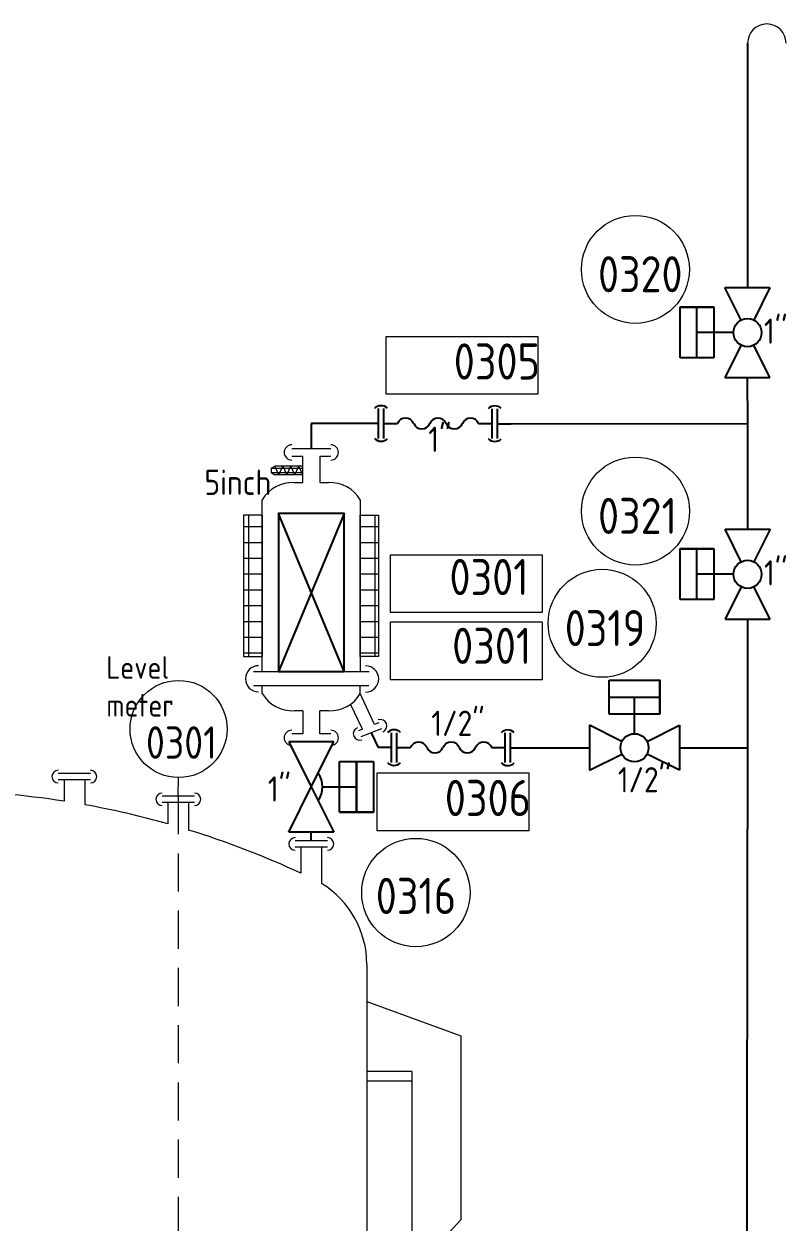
# Model space of a CAD drawing. Header units: millimetres. Extents: x -68339142 to 208, y -167 to 82456658.
# Drawn here: x -68327993.9 to -68327740.2, y 82448526.5 to 82448925.2 of the extents above; entities that cross this region are included whole.
import ezdxf

# ---------------------------------------------------------------- set-up
doc = ezdxf.new("R2010")
doc.units = ezdxf.units.MM
doc.header["$MEASUREMENT"] = 0
doc.linetypes.add('HIDDEN', pattern=[9.525, 6.35, -3.175])
doc.layers.add('Langurage', color=7, linetype='Continuous', lineweight=0)
doc.layers.add('图层20排放管路DR', color=1, linetype='Continuous', lineweight=15)
for name, color, linetype in [('WFI', 100, 'Continuous'), ('压缩空气', 130, 'Continuous'), ('排管', 10, 'Continuous')]:
    doc.layers.add(name, color=color, linetype=linetype)
doc.styles.get("Standard").update_dxf_attribs({"font": 'gbenor.shx', "bigfont": 'gbcbig.shx'})

# ---------------------------------------------------------------- blocks, each defined once
blk = doc.blocks.new('*U198')
at = {"color": 0}
for p, q in [((5.62, 11.25), (-5.63, 11.25)), ((-5.63, 11.25), (0, 0)), ((0, 0), (5.62, 11.25)), ((7.03, -6.33), (7.03, 6.33)), ((7.03, 6.33), (15.47, 6.33)), ((11.25, -6.33), (11.25, 6.33)), ((11.25, 6.33), (11.25, -6.33)), ((15.47, 6.33), (15.47, -6.33)), ((-5.63, -11.25), (0, 0)), ((0, 0), (5.62, -11.25)), ((2.81, 0), (11.25, 0)), ((5.62, -11.25), (-5.63, -11.25))]:
    blk.add_line(p, q, dxfattribs=at)
blk.add_lwpolyline([(7.03, -6.33), (7.03, -6.33), (15.47, -6.33), (15.47, -6.33)], close=True, dxfattribs=at)
at = {"color": 1, "linetype": 'ByBlock', "lineweight": 9}
blk.add_circle((26.06, -26.32), 13.5, dxfattribs=at)
at = {"color": 0}
blk.add_arc((-2.81, 0), 5.62, 323.1301, 36.8699, dxfattribs=at)
at = {"color": 1, "linetype": 'ByBlock', "lineweight": 9}
for tag, p, height in [('尺寸', (-10.83, -3.69), 6.3), ('YQJ_NO', (16.07, -31.66), 9)]:
    blk.add_attdef(tag, p, '', height=height, dxfattribs=at)
for tag, p, height, flags in [('YQJ_ITEMID', (12.3, -9.27), 5, 1), ('YQJ_CLASS_NAME', (12.34, -15.05), 5, 1), ('YQJ_CODE', (18.35, -23.65), 9, 2), ('品牌', (13.52, -20.57), 5, 1), ('供电电源', (13.41, -26.42), 5, 1), ('控制方式', (13.73, -33.14), 5, 1), ('输出信号类型1', (14.15, -39.41), 5, 1), ('输出信号类型2', (13.98, -46.43), 5, 1)]:
    blk.add_attdef(tag, p, '', height=height, dxfattribs=dict(at, flags=flags))
blk = doc.blocks.new('*U257')
at = {"color": 7, "lineweight": 9}
for p, q in [((-4.75, -0.09), (4.96, -0.09)), ((-4.75, -2.04), (-2.04, -2.04)), ((-2.04, -8.59), (-2.04, -2.04)), ((2.25, -2.04), (2.25, -8.59)), ((2.25, -2.04), (4.96, -2.04)), ((-9.88, -5.01), (-9.01, -4.47)), ((-9.88, -5.01), (-9.88, -6.1)), ((-9.88, -5.01), (-2.04, -5.01)), ((-2.04, -4.47), (-9.01, -4.47)), ((-8.01, -6.65), (-9.01, -4.47)), ((-8.01, -6.65), (-7.02, -4.47)), ((-7.02, -4.47), (-6.02, -6.65)), ((-6.02, -6.65), (-5.02, -4.47)), ((-4.03, -6.65), (-5.02, -4.47)), ((-4.03, -6.65), (-3.03, -4.47)), ((-2.04, -6.65), (-3.03, -4.47)), ((-9.88, -6.1), (-9.01, -6.65)), ((-9.88, -6.1), (-2.04, -6.1)), ((-2.04, -6.65), (-9.01, -6.65)), ((-4.18, -8.59), (-2.04, -8.59)), ((2.25, -8.59), (4.39, -8.59)), ((-12.11, -55.66), (-12.11, -12.88)), ((12.32, -12.88), (12.32, -55.66)), ((-14.26, -55.66), (14.49, -55.66)), ((14.48, -59.22), (-14.26, -59.22)), ((-12.11, -61.11), (-12.11, -59.22)), ((12.32, -61.11), (12.32, -59.22)), ((15.85, -68.85), (12.32, -61.11)), ((-2.04, -65.4), (-4.18, -65.4)), ((-2.04, -65.4), (-2.04, -71.18)), ((2.25, -71.18), (2.25, -65.4)), ((4.39, -65.4), (2.25, -65.4)), ((12.89, -69.99), (9.9, -63.77)), ((16.97, -68.42), (15.85, -68.85)), ((-2.04, -71.18), (-4.76, -71.18)), ((4.96, -71.18), (2.25, -71.18)), ((12.89, -69.99), (11.86, -70.39)), ((17.57, -69.92), (12.46, -71.89)), ((4.96, -73.12), (-4.76, -73.12))]:
    blk.add_line(p, q, dxfattribs=at)
at = {"color": 1, "linetype": 'ByBlock', "lineweight": 9}
blk.add_lwpolyline([(57.65, -40.95), (19.85, -40.95), (19.85, -26.55), (57.65, -26.55)], close=True, dxfattribs=at)
at = {"color": 7, "lineweight": 9}
for centre, radius, start, end in [((-4.75, -1.06), 1.9, 90, 270), ((4.96, -1.06), 1.9, 270, 90), ((-4.6, -17.3), 8.72, 87.2625, 149.525), ((4.81, -17.3), 8.72, 30.4752, 92.7375), ((-13.03, -57.45), 3.26, 90, 270), ((13.64, -57.49), 3.26, 270, 90), ((-4.58, -56.69), 8.72, 210.475, 272.7375), ((4.81, -56.69), 8.72, 267.2625, 329.525), ((17.35, -69.17), 1.59, 291.0569, 111.0569), ((-4.76, -72.15), 1.9, 90, 270), ((4.96, -72.15), 1.9, 270, 90), ((12.17, -71.14), 1.59, 111.0569, 291.0569)]:
    blk.add_arc(centre, radius, start, end, dxfattribs=at)
at = {"color": 1, "linetype": 'ByBlock', "lineweight": 9}
for tag, p, height in [('尺寸', (-26.51, -11.66), 6.3), ('YQJ_NO', (34.54, -36.6), 9)]:
    blk.add_attdef(tag, p, '', height=height, dxfattribs=at)
for tag, p, height, flags in [('YQJ_ITEMID', (12.39, -14.6), 5, 1), ('YQJ_CLASS_NAME', (12.85, -20.08), 5, 1), ('YQJ_CODE', (20.9, -36.63), 9, 2)]:
    blk.add_attdef(tag, p, '', height=height, dxfattribs=dict(at, flags=flags))
blk = doc.blocks.new('*U97')
at = {"color": 7, "lineweight": 9}
for p, q in [((0, 17.6), (-4.65, 17.6)), ((-4.65, 17.6), (-4.65, -17.6)), ((-3.37, -17.6), (-3.37, 17.6)), ((0, 17.6), (0, -17.6)), ((24.35, 17.6), (29, 17.6)), ((24.35, 17.6), (24.35, -17.6)), ((28.12, -17.6), (28.12, 17.6)), ((29, 17.6), (29, -17.6)), ((-4.65, 14.74), (0, 14.74)), ((24.35, 14.74), (29, 14.74)), ((-4.65, 10.8), (0, 10.8)), ((24.35, 10.8), (29, 10.8)), ((-4.65, 6.86), (0, 6.86)), ((24.35, 6.86), (29, 6.86)), ((-4.65, 2.93), (0, 2.93)), ((24.35, 2.93), (29, 2.93)), ((-4.65, -1.01), (0, -1.01)), ((24.35, -1.01), (29, -1.01)), ((-4.65, -4.94), (0, -4.94)), ((24.35, -4.94), (29, -4.94)), ((-4.65, -8.88), (0, -8.88)), ((24.35, -8.88), (29, -8.88)), ((-4.65, -12.82), (0, -12.82)), ((24.35, -12.82), (29, -12.82)), ((-4.65, -16.75), (0, -16.75)), ((-4.65, -17.6), (0, -17.6)), ((24.35, -16.75), (29, -16.75)), ((29, -17.6), (24.35, -17.6))]:
    blk.add_line(p, q, dxfattribs=at)
at = {"color": 1, "linetype": 'ByBlock', "lineweight": 9}
blk.add_lwpolyline([(69.76, -23.41), (31.96, -23.41), (31.96, -9.01), (69.76, -9.01)], close=True, dxfattribs=at)
for tag, p, height in [('尺寸', (32.21, -11.95), 6.3), ('YQJ_NO', (47.32, -19.47), 9)]:
    blk.add_attdef(tag, p, '', height=height, dxfattribs=at)
for tag, p, height, flags in [('YQJ_ITEMID', (12.39, -14.6), 5, 1), ('YQJ_CODE', (33.88, -19.61), 9, 2), ('YQJ_CLASS_NAME', (12.85, -20.08), 5, 1)]:
    blk.add_attdef(tag, p, '', height=height, dxfattribs=dict(at, flags=flags))
blk = doc.blocks.new('*U246')
at = {"color": 0}
for p, q in [((3.38, -3.71), (3.38, 3.71)), ((4.72, -3.71), (4.72, 3.71)), ((31.7, -3.76), (31.7, 3.66)), ((33.04, -3.76), (33.04, 3.66)), ((3.38, 0), (0, 0)), ((4.72, 0), (8.1, 0)), ((31.7, -0.05), (28.32, -0.05)), ((33.04, -0.05), (36.42, -0.05))]:
    blk.add_line(p, q, dxfattribs=at)
at = {"color": 1, "linetype": 'ByBlock', "lineweight": 9}
blk.add_lwpolyline([(43.09, 7.28), (5.29, 7.28), (5.29, 21.68), (43.09, 21.68)], close=True, dxfattribs=at)
at = {"color": 0}
for centre, radius, start, end in [((4.03, 2.09), 2.34, 46.4792, 135.7809), ((32.35, 2.04), 2.34, 46.4792, 135.7809), ((10.12, -0.84), 2.19, 22.6199, 157.3801), ((18.22, -0.84), 2.19, 22.6199, 157.3801), ((26.32, -0.84), 2.19, 22.6199, 157.3801), ((14.17, 0.84), 2.19, 202.6199, 337.3801), ((22.27, 0.84), 2.19, 202.6199, 337.3801), ((4.03, -2.09), 2.34, 224.2191, 313.5208), ((32.35, -2.14), 2.34, 224.2191, 313.5208)]:
    blk.add_arc(centre, radius, start, end, dxfattribs=at)
at = {"color": 1, "linetype": 'ByBlock', "lineweight": 9}
for tag, p, height, flags in [('YQJ_CODE', (5.77, 11.08), 9, 2), ('YQJ_ITEMID', (27.59, -18.03), 5, 1), ('YQJ_CLASS_NAME', (28.04, -23.51), 5, 1)]:
    blk.add_attdef(tag, p, '', height=height, dxfattribs=dict(at, flags=flags))
for tag, p, height in [('YQJ_NO', (22.13, 10.94), 9), ('尺寸', (15.78, -7.09), 6.3)]:
    blk.add_attdef(tag, p, '', height=height, dxfattribs=at)
blk = doc.blocks.new('*U93')
at = {"color": 0}
for p, q in [((3.38, -3.71), (3.38, 3.71)), ((4.72, -3.71), (4.72, 3.71)), ((31.7, -3.76), (31.7, 3.66)), ((33.04, -3.76), (33.04, 3.66)), ((3.38, 0), (0, 0)), ((4.72, 0), (8.1, 0)), ((31.7, -0.05), (28.32, -0.05)), ((33.04, -0.05), (36.42, -0.05))]:
    blk.add_line(p, q, dxfattribs=at)
at = {"color": 1, "linetype": 'ByBlock', "lineweight": 9}
blk.add_lwpolyline([(37.6, -20.71), (-0.2, -20.71), (-0.2, -6.31), (37.6, -6.31)], close=True, dxfattribs=at)
at = {"color": 0}
for centre, radius, start, end in [((4.03, 2.09), 2.34, 46.4792, 135.7809), ((32.35, 2.04), 2.34, 46.4792, 135.7809), ((10.12, -0.84), 2.19, 22.6199, 157.3801), ((18.22, -0.84), 2.19, 22.6199, 157.3801), ((26.32, -0.84), 2.19, 22.6199, 157.3801), ((14.17, 0.84), 2.19, 202.6199, 337.3801), ((22.27, 0.84), 2.19, 202.6199, 337.3801), ((4.03, -2.09), 2.34, 224.2191, 313.5208), ((32.35, -2.14), 2.34, 224.2191, 313.5208)]:
    blk.add_arc(centre, radius, start, end, dxfattribs=at)
at = {"color": 1, "linetype": 'ByBlock', "lineweight": 9}
for tag, p, height in [('尺寸', (13.28, 2.9), 6.3), ('YQJ_NO', (16.65, -17.05), 9)]:
    blk.add_attdef(tag, p, '', height=height, dxfattribs=at)
for tag, p, height, flags in [('YQJ_CODE', (0.28, -16.91), 9, 2), ('YQJ_ITEMID', (27.59, -18.03), 5, 1), ('YQJ_CLASS_NAME', (28.04, -23.51), 5, 1)]:
    blk.add_attdef(tag, p, '', height=height, dxfattribs=dict(at, flags=flags))
blk = doc.blocks.new('*U113')
at = {"color": 1, "linetype": 'ByBlock', "lineweight": 9}
blk.add_circle((13.88, -0.11), 13.5, dxfattribs=at)
at = {"color": 1, "linetype": 'ByBlock', "lineweight": 9, "flags": 1}
for tag, p in [('YQJ_ITEMID', (24.92, 7.98)), ('YQJ_CLASS_NAME', (24.93, 3.68)), ('品牌', (25.35, -0.69)), ('供电电源', (25.44, -5.23)), ('控制方式', (25.57, -9.99)), ('量程上限', (25.3, -14.93)), ('量程下限', (25.17, -19.97)), ('输入信号类型1', (25.12, -25.29)), ('输入信号类型2', (24.95, -30.48))]:
    blk.add_attdef(tag, p, '', height=5, dxfattribs=at)
at = {"color": 1, "linetype": 'ByBlock', "lineweight": 13, "flags": 2}
blk.add_attdef('YQJ_CODE', (7.43, 0.49), '', height=9, dxfattribs=at)
at = {"color": 1, "linetype": 'ByBlock', "lineweight": 13}
blk.add_attdef('YQJ_NO', (4.8, -8.37), '', height=9, dxfattribs=at)
at = {"color": 1, "linetype": 'ByBlock', "lineweight": 9}
blk.add_attdef('尺寸', (-11.61, -20.93), '', height=6.3, dxfattribs=at)
blk = doc.blocks.new('*U413')
at = {"color": 0}
for p, q in [((-5.63, 11.25), (5.62, 11.25)), ((-1.57, 3.14), (-5.63, 11.25)), ((5.62, 11.25), (1.57, 3.14)), ((-16.88, -6.33), (-16.88, 6.33)), ((-12.66, -6.33), (-12.66, 6.33)), ((-8.44, 6.33), (-8.44, -6.33)), ((-3.52, 0), (-12.66, 0)), ((-1.57, -3.14), (-5.63, -11.25)), ((5.62, -11.25), (1.57, -3.14)), ((-8.44, -6.33), (-16.88, -6.33)), ((-5.63, -11.25), (5.62, -11.25))]:
    blk.add_line(p, q, dxfattribs=at)
blk.add_lwpolyline([(-8.44, 6.33), (-8.44, 6.33), (-16.88, 6.33), (-16.88, 6.33)], close=True, dxfattribs=at)
at = {"color": 1, "linetype": 'ByBlock', "lineweight": 9}
blk.add_circle((-28.03, 15.81), 13.5, dxfattribs=at)
at = {"color": 0}
blk.add_circle((0, 0), 3.52, dxfattribs=at)
at = {"color": 1, "linetype": 'ByBlock', "lineweight": 9}
for tag, p, height, flags in [('YQJ_CODE', (-35.02, 18.22), 9, 2), ('YQJ_ITEMID', (12.3, -9.27), 5, 1), ('YQJ_CLASS_NAME', (12.34, -15.05), 5, 1), ('品牌', (13.52, -20.57), 5, 1), ('供电电源', (13.41, -26.42), 5, 1), ('控制方式', (13.73, -33.14), 5, 1), ('输出信号类型1', (14.15, -39.41), 5, 1), ('输出信号类型2', (13.98, -46.43), 5, 1)]:
    blk.add_attdef(tag, p, '', height=height, dxfattribs=dict(at, flags=flags))
for tag, p, height in [('YQJ_NO', (-37.39, 10.1), 9), ('尺寸', (4.12, -2.79), 6.3)]:
    blk.add_attdef(tag, p, '', height=height, dxfattribs=at)
blk = doc.blocks.new('*U420')
at = {"color": 0}
for p, q in [((-6.33, 8.44), (-6.33, 16.87)), ((-6.33, 16.87), (6.33, 16.87)), ((-6.33, 12.66), (6.33, 12.66)), ((0, 3.52), (0, 12.66)), ((6.33, 8.44), (-6.33, 8.44)), ((-3.14, 1.57), (-11.25, 5.62)), ((-11.25, 5.62), (-11.25, -5.63)), ((3.14, 1.57), (11.25, 5.62)), ((11.25, 5.62), (11.25, -5.63)), ((-11.25, -5.63), (-3.14, -1.57)), ((11.25, -5.63), (3.14, -1.57))]:
    blk.add_line(p, q, dxfattribs=at)
blk.add_lwpolyline([(6.33, 8.44), (6.33, 8.44), (6.33, 16.87), (6.33, 16.87)], close=True, dxfattribs=at)
at = {"color": 1, "linetype": 'ByBlock', "lineweight": 9}
blk.add_circle((-8.08, 31.12), 13.5, dxfattribs=at)
at = {"color": 0}
blk.add_circle((0, 0), 3.52, dxfattribs=at)
at = {"color": 1, "linetype": 'ByBlock', "lineweight": 9}
for tag, p, height, flags in [('YQJ_CODE', (-15.08, 33.53), 9, 2), ('YQJ_ITEMID', (12.3, -9.27), 5, 1), ('YQJ_CLASS_NAME', (12.34, -15.05), 5, 1), ('品牌', (13.52, -20.57), 5, 1), ('供电电源', (13.41, -26.42), 5, 1), ('控制方式', (13.73, -33.14), 5, 1), ('输出信号类型1', (14.15, -39.41), 5, 1), ('输出信号类型2', (13.98, -46.43), 5, 1)]:
    blk.add_attdef(tag, p, '', height=height, dxfattribs=dict(at, flags=flags))
for tag, p, height in [('YQJ_NO', (-17.45, 25.42), 9), ('尺寸', (-4.18, -11.14), 6.3)]:
    blk.add_attdef(tag, p, '', height=height, dxfattribs=at)
blk = doc.blocks.new('TANK_N_BIG_L')
at = {"linetype": 'ByBlock', "lineweight": 5}
for p, q in [((266.55, 110.57), (255.82, 110.57)), ((266.55, 108.42), (255.82, 108.42)), ((257.75, 108.42), (257.75, 101.32)), ((264.63, 108.42), (264.63, 100.16)), ((301.15, 103.01), (290.42, 103.01)), ((301.15, 100.86), (290.42, 100.86)), ((292.34, 100.86), (292.34, 93.76)), ((299.22, 100.86), (299.22, 91.73)), ((345.41, 88.17), (334.67, 88.17)), ((345.41, 86.02), (334.67, 86.02)), ((336.6, 86.02), (336.6, 77.34)), ((343.48, 86.02), (343.48, 73.95)), ((358.55, 47.02), (358.55, -283.59)), ((358.55, 34.63), (389.87, 23.23)), ((389.87, 23.23), (389.87, -37.95)), ((373.47, 11.35), (358.55, 11.35)), ((373.47, 8.13), (358.55, 8.13)), ((373.47, 11.35), (373.47, -55.66)), ((358.55, -71.75), (389.87, -37.95))]:
    blk.add_line(p, q, dxfattribs=at)
for centre, radius, start, end in [((255.82, 109.49), 2.1, 90, 270), ((266.55, 109.49), 2.1, 270, 90), ((211.54, -195.61), 300.5, 81.1553, 88.9004), ((290.42, 101.94), 2.1, 90, 270), ((301.15, 101.94), 2.1, 270, 90), ((212.19, -190.19), 295.04, 74.2371, 79.7635), ((212.19, -190.19), 295.04, 65.0606, 72.8442), ((334.67, 87.09), 2.1, 90, 270), ((345.41, 87.09), 2.1, 270, 90), ((326.67, 46.86), 31.88, 0.4198, 58.19)]:
    blk.add_arc(centre, radius, start, end, dxfattribs=at)

msp = doc.modelspace()

# ---------------------------------------------------------------- linework, layer by layer
for p, q in [((-68327887.3364, 82448762.31625), (-68327909.16936, 82448709.6713)), ((-68327887.3364, 82448709.6713), (-68327909.16936, 82448762.31625)), ((-68327898.26811, 82448653.4049), (-68327898.26811, 82448656.28635))]:
    msp.add_line(p, q)
msp.add_lwpolyline([(-68327909.16936, 82448709.6713), (-68327887.3364, 82448709.6713), (-68327887.3364, 82448762.31625), (-68327909.16936, 82448762.31625)], close=True)
at = {"layer": 'Langurage', "linetype": 'HIDDEN', "ltscale": 2}
msp.add_line((-68327942.52487, 82448668.24661), (-68327942.52487, 82448278.79667), dxfattribs=at)
at = {"layer": 'WFI', "color": 3, "lineweight": 9}
msp.add_line((-68327942.52487, 82448668.24661), (-68327942.4985, 82448674.40921), dxfattribs=at)
at = {"layer": '压缩空气', "lineweight": 9}
msp.add_line((-68327753.00946, 82448792.22975), (-68327753.00946, 82448792.22975), dxfattribs=at)
at = {"layer": '图层20排放管路DR'}
msp.add_arc((-68327746.6146, 82448918.78409), 6.39489, 0, 180, dxfattribs=at)
at = {"layer": '排管'}
for p, q in [((-68327753.00949, 82448918.78409), (-68327753.00946, 82448837.44099)), ((-68327752.99607, 82448792.22976), (-68327753.00874, 82448807.49349)), ((-68327880.40829, 82448792.24043), (-68327898.26411, 82448792.22924)), ((-68327898.26411, 82448792.22924), (-68327898.26411, 82448783.909)), ((-68327831.75629, 82448792.1737), (-68327752.99607, 82448792.22976)), ((-68327753.03931, 82448792.22973), (-68327753.03931, 82448757.01977)), ((-68327753.02476, 82448727.07223), (-68327753.00946, 82448657.34624)), ((-68327878.34261, 82448689.30668), (-68327876.05238, 82448684.39583)), ((-68327827.40031, 82448684.32896), (-68327805.6383, 82448684.33048)), ((-68327775.87402, 82448684.33279), (-68327762.23751, 82448684.3338)), ((-68327762.23751, 82448684.3338), (-68327753.00144, 82448684.33449)), ((-68327753.15176, 82448473.76414), (-68327753.00946, 82448657.34624))]:
    msp.add_line(p, q, dxfattribs=at)

# ---------------------------------------------------------------- block references
ref = msp.add_blockref('*U413', (-68327753.0527, 82448822.46724), dxfattribs=dict(xscale=1.331, yscale=1.331, zscale=1.331))
ref.add_attrib('YQJ_NO', '0320', (-68327802.81806, 82448835.91408), dxfattribs={"color": 1, "linetype": 'ByBlock', "lineweight": 9, "height": 11.979})
ref.add_attrib('尺寸', "1''", (-68327747.56481, 82448818.75892), dxfattribs={"color": 1, "linetype": 'ByBlock', "lineweight": 9, "height": 8.3853})
ref = msp.add_blockref('*U246', (-68327880.40829, 82448792.24043), dxfattribs=dict(xscale=1.33595186571, yscale=1.33595186571, zscale=1.33595186571))
ref.add_attrib('YQJ_NO', '0305', (-68327850.83887, 82448806.85184), dxfattribs={"color": 1, "linetype": 'ByBlock', "lineweight": 9, "height": 12.023567})
ref.add_attrib('尺寸', '1"', (-68327859.32302, 82448782.76734), dxfattribs={"color": 1, "linetype": 'ByBlock', "lineweight": 9, "height": 8.416497})
ref = msp.add_blockref('*U257', (-68327898.40452, 82448784.03238), dxfattribs=dict(xscale=1.33595186571, yscale=1.33595186571, zscale=1.33595186571))
ref.add_attrib('YQJ_NO', '0301', (-68327852.26486, 82448735.13119), dxfattribs={"color": 1, "linetype": 'ByBlock', "lineweight": 9, "height": 12.023567})
ref.add_attrib('尺寸', '5inch', (-68327933.81426, 82448768.46137), dxfattribs={"color": 1, "linetype": 'ByBlock', "lineweight": 9, "height": 8.416497})
ref = msp.add_blockref('*U413', (-68327753.03931, 82448742.04598), dxfattribs=dict(xscale=1.331, yscale=1.331, zscale=1.331))
ref.add_attrib('YQJ_NO', '0321', (-68327802.80467, 82448755.49282), dxfattribs={"color": 1, "linetype": 'ByBlock', "lineweight": 9, "height": 11.979})
ref.add_attrib('尺寸', "1''", (-68327747.55142, 82448738.33766), dxfattribs={"color": 1, "linetype": 'ByBlock', "lineweight": 9, "height": 8.3853})
ref = msp.add_blockref('*U97', (-68327914.58522, 82448738.25154), dxfattribs=dict(xscale=1.33595186571, yscale=1.33595186571, zscale=1.33595186571))
ref.add_attrib('YQJ_NO', '0301', (-68327851.37374, 82448712.23706), dxfattribs={"color": 1, "linetype": 'ByBlock', "lineweight": 9, "height": 12.023567})
ref = msp.add_blockref('*U420', (-68327790.66455, 82448684.3328), dxfattribs=dict(xscale=1.331, yscale=1.331, zscale=1.331))
ref.add_attrib('YQJ_NO', '0319', (-68327813.88686, 82448718.1633), dxfattribs={"color": 1, "linetype": 'ByBlock', "lineweight": 9, "height": 11.979})
ref.add_attrib('尺寸', "1/2''", (-68327796.2237, 82448669.5016), dxfattribs={"color": 1, "linetype": 'ByBlock', "lineweight": 9, "height": 8.3853})
ref = msp.add_blockref('*U113', (-68327959.04907, 82448690.70448), dxfattribs=dict(xscale=1.197033983484922, yscale=1.197033983484922, zscale=1.197033983484922))
ref.add_attrib('YQJ_NO', '0301', (-68327953.29903, 82448680.68096), dxfattribs={"color": 1, "linetype": 'ByBlock', "lineweight": 13, "height": 10.773306})
ref = msp.add_blockref('*U93', (-68327876.05231, 82448684.3957), dxfattribs=dict(xscale=1.33595186571, yscale=1.33595186571, zscale=1.33595186571))
ref.add_attrib('YQJ_NO', '0306', (-68327853.81384, 82448661.61379), dxfattribs={"color": 1, "linetype": 'ByBlock', "lineweight": 9, "height": 12.023567})
ref.add_attrib('尺寸', '1/2"', (-68327858.31032, 82448688.2672), dxfattribs={"color": 1, "linetype": 'ByBlock', "lineweight": 9, "height": 8.416497})
ref = msp.add_blockref('*U198', (-68327898.26811, 82448671.31581), dxfattribs=dict(xscale=1.33595186571, yscale=1.33595186571, zscale=1.33595186571))
ref.add_attrib('YQJ_NO', '0316', (-68327876.80529, 82448629.02083), dxfattribs={"color": 1, "linetype": 'ByBlock', "lineweight": 9, "height": 12.023567})
ref.add_attrib('尺寸', '1"', (-68327912.73394, 82448666.39183), dxfattribs={"color": 1, "linetype": 'ByBlock', "lineweight": 9, "height": 8.416497})
msp.add_blockref('TANK_N_BIG_L', (-68328238.30754, 82448565.23754))

# ---------------------------------------------------------------- texts
at = {"color": 4, "insert": (-68327966.47433, 82448714.81957), "char_height": 7.5413141, "width": 44.0176839, "attachment_point": 1}
msp.add_mtext('Level meter', dxfattribs=at)

doc.saveas('drawing.dxf')
